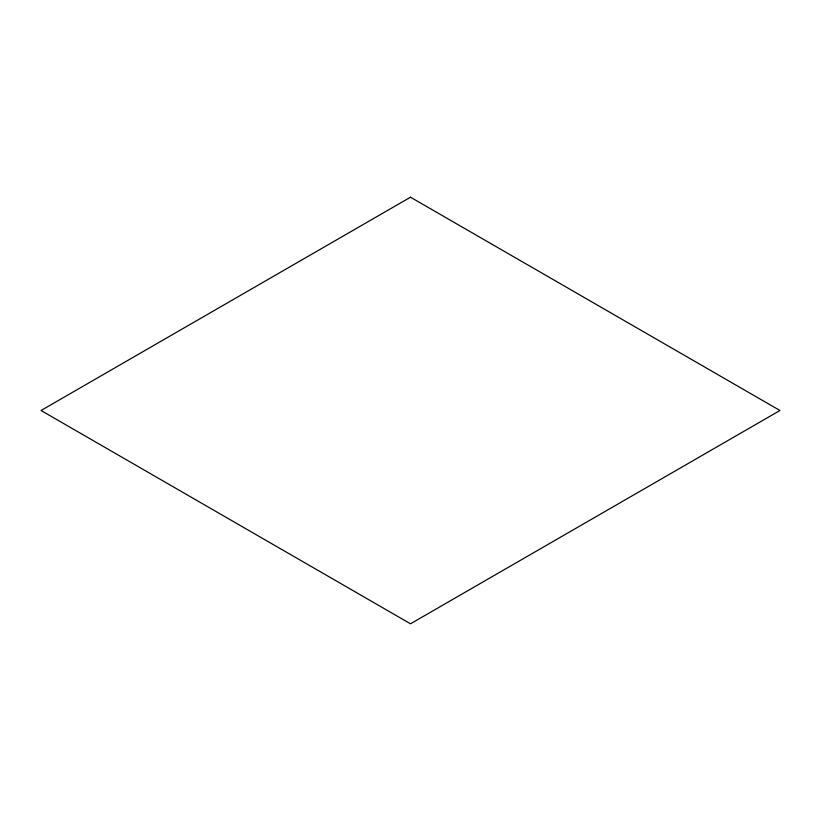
<?xml version="1.0" encoding="UTF-8"?>
<svg xmlns="http://www.w3.org/2000/svg" width="821" height="821" viewBox="0 0 821 821"><rect width="100%" height="100%" fill="white"/><g stroke="black" fill="none" stroke-linecap="round" stroke-linejoin="round"><path stroke-width="1.23" d="M410.5 197.204L41.05 410.5L410.5 623.796L779.95 410.5L410.5 197.204"/></g></svg>
